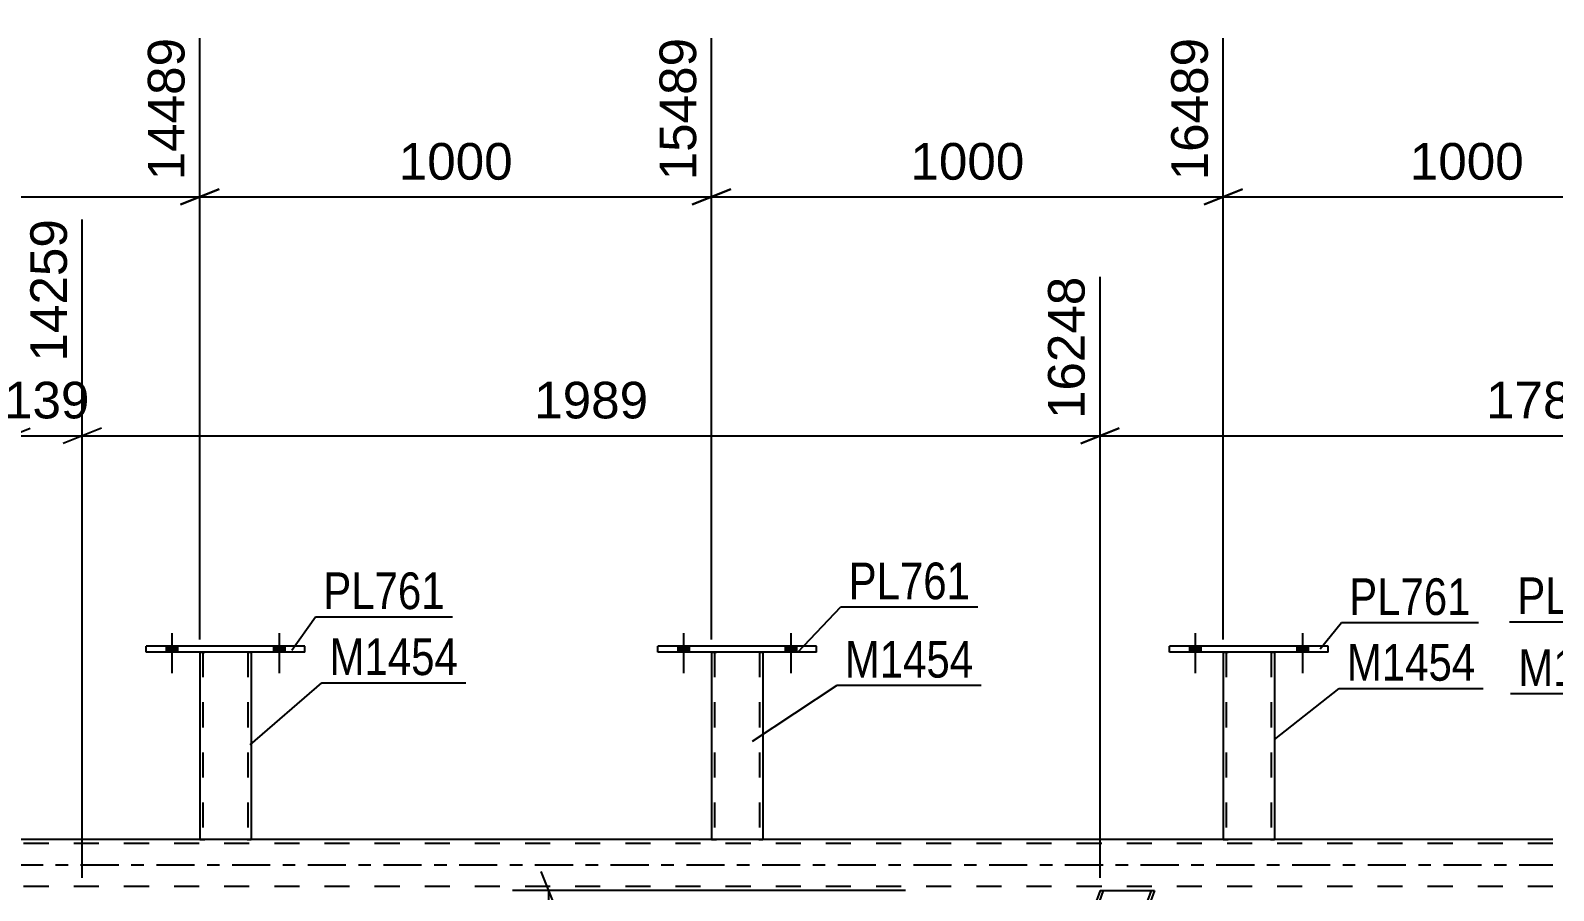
# Model space of a CAD drawing. Header units: millimetres. Extents: x 0 to 841, y 0 to 594.
# Drawn here: x 645.5 to 764.5, y 440 to 507.2 of the extents above; entities that cross this region are included whole.
import ezdxf

# ---------------------------------------------------------------- set-up
doc = ezdxf.new("R2010")
doc.units = ezdxf.units.MM
doc.linetypes.add('DXK_LINE_DOT2', pattern=[3.9198, 1.9599, -1.9599])
doc.linetypes.add('DXK_LINE_DOT3', pattern=[5.9187, 2.979, -0.9799, 0.9799, -0.9799])
doc.styles.add('Arial', font='ARIAL.TTF', dxfattribs={"height": 0.2})
doc.styles.add('Arial Narrow', font='ARIALN.TTF', dxfattribs={"height": 0.2})

# ---------------------------------------------------------------- blocks, each defined once
blk = doc.blocks.new('Bolt-317662454-2857 - 2855')
at = {"linetype": 'Continuous'}
for points in [[(736.07, 458.6), (736.95, 458.6), (736.95, 459.08), (736.07, 459.08)], [(744.47, 458.6), (745.35, 458.6), (745.35, 459.08), (744.47, 459.08)]]:
    blk.add_hatch(color=1, dxfattribs=at).paths.add_polyline_path(points)
at = {"color": 1, "linetype": 'Continuous'}
for p, q in [((736.51, 460.08), (736.51, 456.96)), ((744.91, 460.08), (744.91, 456.96)), ((736.07, 459.08), (736.07, 458.6)), ((736.95, 459.08), (736.95, 458.6)), ((744.47, 459.08), (744.47, 458.6)), ((745.35, 459.08), (745.35, 458.6))]:
    blk.add_line(p, q, dxfattribs=at)
blk = doc.blocks.new('Bolt-317662454-2871 - 2855')
at = {"linetype": 'Continuous'}
for points in [[(656.07, 458.6), (656.95, 458.6), (656.95, 459.08), (656.07, 459.08)], [(664.47, 458.6), (665.35, 458.6), (665.35, 459.08), (664.47, 459.08)]]:
    blk.add_hatch(color=1, dxfattribs=at).paths.add_polyline_path(points)
at = {"color": 1, "linetype": 'Continuous'}
for p, q in [((656.51, 460.08), (656.51, 456.96)), ((664.91, 460.08), (664.91, 456.96)), ((656.07, 459.08), (656.07, 458.6)), ((656.95, 459.08), (656.95, 458.6)), ((664.47, 459.08), (664.47, 458.6)), ((665.35, 459.08), (665.35, 458.6))]:
    blk.add_line(p, q, dxfattribs=at)
blk = doc.blocks.new('Bolt-317662454-2974 - 2855')
at = {"linetype": 'Continuous'}
for points in [[(736.07, 458.6), (736.95, 458.6), (736.95, 459.08), (736.07, 459.08)], [(744.47, 458.6), (745.35, 458.6), (745.35, 459.08), (744.47, 459.08)]]:
    blk.add_hatch(color=1, dxfattribs=at).paths.add_polyline_path(points)
at = {"color": 1, "linetype": 'Continuous'}
for p, q in [((736.51, 460.08), (736.51, 456.96)), ((744.91, 460.08), (744.91, 456.96)), ((736.07, 459.08), (736.07, 458.6)), ((736.95, 459.08), (736.95, 458.6)), ((744.47, 459.08), (744.47, 458.6)), ((745.35, 459.08), (745.35, 458.6))]:
    blk.add_line(p, q, dxfattribs=at)
blk = doc.blocks.new('Part-317662454-2915 - 2855')
at = {"color": 2, "linetype": 'Continuous'}
for p, q in [((734.51, 458.6), (734.51, 459.08)), ((746.91, 459.08), (734.51, 459.08)), ((746.91, 458.6), (734.51, 458.6)), ((746.91, 458.6), (746.91, 459.08))]:
    blk.add_line(p, q, dxfattribs=at)
blk = doc.blocks.new('Bolt-317662454-2916 - 2855')
at = {"linetype": 'Continuous'}
for points in [[(696.07, 458.6), (696.95, 458.6), (696.95, 459.08), (696.07, 459.08)], [(704.47, 458.6), (705.35, 458.6), (705.35, 459.08), (704.47, 459.08)]]:
    blk.add_hatch(color=1, dxfattribs=at).paths.add_polyline_path(points)
at = {"color": 1, "linetype": 'Continuous'}
for p, q in [((696.51, 460.08), (696.51, 456.96)), ((704.91, 460.08), (704.91, 456.96)), ((696.07, 459.08), (696.07, 458.6)), ((696.95, 459.08), (696.95, 458.6)), ((704.47, 459.08), (704.47, 458.6)), ((705.35, 459.08), (705.35, 458.6))]:
    blk.add_line(p, q, dxfattribs=at)
blk = doc.blocks.new('Bolt-317662454-2917 - 2855')
at = {"linetype": 'Continuous'}
for points in [[(696.07, 458.6), (696.95, 458.6), (696.95, 459.08), (696.07, 459.08)], [(704.47, 458.6), (705.35, 458.6), (705.35, 459.08), (704.47, 459.08)]]:
    blk.add_hatch(color=1, dxfattribs=at).paths.add_polyline_path(points)
at = {"color": 1, "linetype": 'Continuous'}
for p, q in [((696.51, 460.08), (696.51, 456.96)), ((704.91, 460.08), (704.91, 456.96)), ((696.07, 459.08), (696.07, 458.6)), ((696.95, 459.08), (696.95, 458.6)), ((704.47, 459.08), (704.47, 458.6)), ((705.35, 459.08), (705.35, 458.6))]:
    blk.add_line(p, q, dxfattribs=at)
blk = doc.blocks.new('Bolt-317662454-2918 - 2855')
at = {"linetype": 'Continuous'}
for points in [[(656.07, 458.6), (656.95, 458.6), (656.95, 459.08), (656.07, 459.08)], [(664.47, 458.6), (665.35, 458.6), (665.35, 459.08), (664.47, 459.08)]]:
    blk.add_hatch(color=1, dxfattribs=at).paths.add_polyline_path(points)
at = {"color": 1, "linetype": 'Continuous'}
for p, q in [((656.51, 460.08), (656.51, 456.96)), ((664.91, 460.08), (664.91, 456.96)), ((656.07, 459.08), (656.07, 458.6)), ((656.95, 459.08), (656.95, 458.6)), ((664.47, 459.08), (664.47, 458.6)), ((665.35, 459.08), (665.35, 458.6))]:
    blk.add_line(p, q, dxfattribs=at)
blk = doc.blocks.new('Part-317662454-2923 - 2855')
at = {"color": 7, "linetype": 'DXK_LINE_DOT2'}
for p, q in [((764.49, 443.64), (79.16, 443.64)), ((662.71, 443.96), (658.71, 443.96)), ((702.71, 443.96), (698.71, 443.96)), ((742.71, 443.96), (738.71, 443.96)), ((764.49, 440.28), (79.16, 440.28))]:
    blk.add_line(p, q, dxfattribs=at)
at = {"color": 2, "linetype": 'Continuous'}
for p, q in [((658.71, 443.96), (622.71, 443.96)), ((698.71, 443.96), (662.71, 443.96)), ((738.71, 443.96), (702.71, 443.96)), ((764.49, 443.96), (742.71, 443.96))]:
    blk.add_line(p, q, dxfattribs=at)
at = {"color": 7, "linetype": 'DXK_LINE_DOT3'}
blk.add_line((69.36, 441.96), (764.49, 441.96), dxfattribs=at)
blk = doc.blocks.new('Part-317662454-3135 - 2855')
at = {"color": 2, "linetype": 'Continuous'}
for p, q in [((698.71, 458.6), (698.71, 443.96)), ((702.71, 458.6), (702.71, 443.96)), ((698.75, 443.96), (698.71, 443.96)), ((698.85, 443.96), (698.75, 443.96)), ((699.01, 443.96), (698.85, 443.96)), ((702.41, 443.96), (699.01, 443.96)), ((702.57, 443.96), (702.41, 443.96)), ((702.67, 443.96), (702.57, 443.96)), ((702.71, 443.96), (702.67, 443.96))]:
    blk.add_line(p, q, dxfattribs=at)
at = {"color": 7, "linetype": 'DXK_LINE_DOT2'}
for p, q in [((698.71, 458.6), (698.71, 458.6)), ((698.71, 458.6), (698.71, 458.6)), ((698.71, 458.6), (698.71, 458.6)), ((698.75, 458.6), (698.71, 458.6)), ((698.71, 458.6), (698.75, 458.6)), ((698.85, 458.6), (698.75, 458.6)), ((698.75, 458.6), (698.85, 458.6)), ((699.01, 458.6), (698.85, 458.6)), ((698.85, 458.6), (699.01, 458.6)), ((698.95, 458.6), (698.95, 458.6)), ((698.95, 458.6), (698.95, 443.96)), ((698.97, 458.6), (698.95, 458.6)), ((698.95, 458.6), (698.97, 458.6)), ((699.02, 458.6), (698.97, 458.6)), ((698.97, 458.6), (699.02, 458.6)), ((702.41, 458.6), (699.01, 458.6)), ((702.41, 458.6), (699.01, 458.6)), ((702.32, 458.6), (699.02, 458.6)), ((699.02, 458.6), (699.1, 458.6)), ((702.4, 458.6), (699.1, 458.6)), ((702.4, 458.6), (702.32, 458.6)), ((702.45, 458.6), (702.4, 458.6)), ((702.4, 458.6), (702.45, 458.6)), ((702.41, 458.6), (702.57, 458.6)), ((702.57, 458.6), (702.41, 458.6)), ((702.47, 458.6), (702.45, 458.6)), ((702.45, 458.6), (702.47, 458.6)), ((702.47, 458.6), (702.47, 458.6)), ((702.47, 458.6), (702.47, 443.96)), ((702.57, 458.6), (702.67, 458.6)), ((702.67, 458.6), (702.57, 458.6)), ((702.67, 458.6), (702.71, 458.6)), ((702.71, 458.6), (702.67, 458.6)), ((702.71, 458.6), (702.71, 458.6)), ((702.71, 458.6), (702.71, 458.6)), ((702.71, 458.6), (702.71, 458.6)), ((698.71, 443.96), (698.75, 443.96)), ((698.75, 443.96), (698.85, 443.96)), ((698.85, 443.96), (699.01, 443.96)), ((698.97, 443.96), (698.95, 443.96)), ((698.95, 443.96), (698.97, 443.96)), ((699.02, 443.96), (698.97, 443.96)), ((698.97, 443.96), (699.02, 443.96)), ((702.41, 443.96), (699.01, 443.96)), ((702.32, 443.96), (699.02, 443.96)), ((699.02, 443.96), (699.1, 443.96)), ((702.4, 443.96), (699.1, 443.96)), ((702.4, 443.96), (702.32, 443.96)), ((702.45, 443.96), (702.4, 443.96)), ((702.4, 443.96), (702.45, 443.96)), ((702.41, 443.96), (702.57, 443.96)), ((702.47, 443.96), (702.45, 443.96)), ((702.45, 443.96), (702.47, 443.96)), ((702.57, 443.96), (702.67, 443.96)), ((702.67, 443.96), (702.71, 443.96))]:
    blk.add_line(p, q, dxfattribs=at)
blk = doc.blocks.new('Part-317662454-3013 - 2855')
at = {"color": 2, "linetype": 'Continuous'}
for p, q in [((738.71, 458.6), (738.71, 443.96)), ((742.71, 458.6), (742.71, 443.96)), ((738.75, 443.96), (738.71, 443.96)), ((738.85, 443.96), (738.75, 443.96)), ((739.01, 443.96), (738.85, 443.96)), ((742.41, 443.96), (739.01, 443.96)), ((742.57, 443.96), (742.41, 443.96)), ((742.67, 443.96), (742.57, 443.96)), ((742.71, 443.96), (742.67, 443.96))]:
    blk.add_line(p, q, dxfattribs=at)
at = {"color": 7, "linetype": 'DXK_LINE_DOT2'}
for p, q in [((738.71, 458.6), (738.71, 458.6)), ((738.71, 458.6), (738.71, 458.6)), ((738.71, 458.6), (738.71, 458.6)), ((738.75, 458.6), (738.71, 458.6)), ((738.71, 458.6), (738.75, 458.6)), ((738.85, 458.6), (738.75, 458.6)), ((738.75, 458.6), (738.85, 458.6)), ((739.01, 458.6), (738.85, 458.6)), ((738.85, 458.6), (739.01, 458.6)), ((738.95, 458.6), (738.95, 458.6)), ((738.95, 458.6), (738.95, 443.96)), ((738.97, 458.6), (738.95, 458.6)), ((738.95, 458.6), (738.97, 458.6)), ((739.02, 458.6), (738.97, 458.6)), ((738.97, 458.6), (739.02, 458.6)), ((742.41, 458.6), (739.01, 458.6)), ((742.41, 458.6), (739.01, 458.6)), ((742.32, 458.6), (739.02, 458.6)), ((739.02, 458.6), (739.1, 458.6)), ((742.4, 458.6), (739.1, 458.6)), ((742.4, 458.6), (742.32, 458.6)), ((742.45, 458.6), (742.4, 458.6)), ((742.4, 458.6), (742.45, 458.6)), ((742.41, 458.6), (742.57, 458.6)), ((742.57, 458.6), (742.41, 458.6)), ((742.47, 458.6), (742.45, 458.6)), ((742.45, 458.6), (742.47, 458.6)), ((742.47, 458.6), (742.47, 458.6)), ((742.47, 458.6), (742.47, 443.96)), ((742.57, 458.6), (742.67, 458.6)), ((742.67, 458.6), (742.57, 458.6)), ((742.67, 458.6), (742.71, 458.6)), ((742.71, 458.6), (742.67, 458.6)), ((742.71, 458.6), (742.71, 458.6)), ((742.71, 458.6), (742.71, 458.6)), ((742.71, 458.6), (742.71, 458.6)), ((738.71, 443.96), (738.75, 443.96)), ((738.75, 443.96), (738.85, 443.96)), ((738.85, 443.96), (739.01, 443.96)), ((738.97, 443.96), (738.95, 443.96)), ((738.95, 443.96), (738.97, 443.96)), ((739.02, 443.96), (738.97, 443.96)), ((738.97, 443.96), (739.01, 443.96)), ((742.41, 443.96), (739.01, 443.96)), ((739.01, 443.96), (739.02, 443.96)), ((742.32, 443.96), (739.02, 443.96)), ((739.02, 443.96), (739.1, 443.96)), ((742.4, 443.96), (739.1, 443.96)), ((742.4, 443.96), (742.32, 443.96)), ((742.45, 443.96), (742.4, 443.96)), ((742.4, 443.96), (742.45, 443.96)), ((742.41, 443.96), (742.57, 443.96)), ((742.47, 443.96), (742.45, 443.96)), ((742.45, 443.96), (742.47, 443.96)), ((742.57, 443.96), (742.67, 443.96)), ((742.67, 443.96), (742.71, 443.96))]:
    blk.add_line(p, q, dxfattribs=at)
blk = doc.blocks.new('Part-317662454-3018 - 2855')
at = {"color": 2, "linetype": 'Continuous'}
for p, q in [((694.51, 458.6), (694.51, 459.08)), ((706.91, 459.08), (694.51, 459.08)), ((706.91, 458.6), (694.51, 458.6)), ((706.91, 458.6), (706.91, 459.08))]:
    blk.add_line(p, q, dxfattribs=at)
blk = doc.blocks.new('Part-317662454-3145 - 2855')
at = {"color": 2, "linetype": 'Continuous'}
for p, q in [((658.71, 458.6), (658.71, 443.96)), ((662.71, 458.6), (662.71, 443.96)), ((658.75, 443.96), (658.71, 443.96)), ((658.85, 443.96), (658.75, 443.96)), ((659.01, 443.96), (658.85, 443.96)), ((662.41, 443.96), (659.01, 443.96)), ((662.57, 443.96), (662.41, 443.96)), ((662.67, 443.96), (662.57, 443.96)), ((662.71, 443.96), (662.67, 443.96))]:
    blk.add_line(p, q, dxfattribs=at)
at = {"color": 7, "linetype": 'DXK_LINE_DOT2'}
for p, q in [((658.71, 458.6), (658.71, 458.6)), ((658.71, 458.6), (658.71, 458.6)), ((658.71, 458.6), (658.71, 458.6)), ((658.75, 458.6), (658.71, 458.6)), ((658.71, 458.6), (658.75, 458.6)), ((658.85, 458.6), (658.75, 458.6)), ((658.75, 458.6), (658.85, 458.6)), ((659.01, 458.6), (658.85, 458.6)), ((658.85, 458.6), (659.01, 458.6)), ((658.95, 458.6), (658.95, 458.6)), ((658.95, 458.6), (658.95, 443.96)), ((658.97, 458.6), (658.95, 458.6)), ((658.95, 458.6), (658.97, 458.6)), ((659.02, 458.6), (658.97, 458.6)), ((658.97, 458.6), (659.02, 458.6)), ((662.41, 458.6), (659.01, 458.6)), ((662.41, 458.6), (659.01, 458.6)), ((662.32, 458.6), (659.02, 458.6)), ((659.02, 458.6), (659.1, 458.6)), ((662.4, 458.6), (659.1, 458.6)), ((662.4, 458.6), (662.32, 458.6)), ((662.45, 458.6), (662.4, 458.6)), ((662.4, 458.6), (662.45, 458.6)), ((662.41, 458.6), (662.57, 458.6)), ((662.57, 458.6), (662.41, 458.6)), ((662.47, 458.6), (662.45, 458.6)), ((662.45, 458.6), (662.47, 458.6)), ((662.47, 458.6), (662.47, 458.6)), ((662.47, 458.6), (662.47, 443.96)), ((662.57, 458.6), (662.67, 458.6)), ((662.67, 458.6), (662.57, 458.6)), ((662.67, 458.6), (662.71, 458.6)), ((662.71, 458.6), (662.67, 458.6)), ((662.71, 458.6), (662.71, 458.6)), ((662.71, 458.6), (662.71, 458.6)), ((662.71, 458.6), (662.71, 458.6)), ((658.71, 443.96), (658.75, 443.96)), ((658.75, 443.96), (658.85, 443.96)), ((658.85, 443.96), (659.01, 443.96)), ((658.97, 443.96), (658.95, 443.96)), ((658.95, 443.96), (658.97, 443.96)), ((659.02, 443.96), (658.97, 443.96)), ((658.97, 443.96), (659.01, 443.96)), ((662.41, 443.96), (659.01, 443.96)), ((659.01, 443.96), (659.02, 443.96)), ((662.32, 443.96), (659.02, 443.96)), ((659.02, 443.96), (659.1, 443.96)), ((662.4, 443.96), (659.1, 443.96)), ((662.4, 443.96), (662.32, 443.96)), ((662.45, 443.96), (662.4, 443.96)), ((662.4, 443.96), (662.45, 443.96)), ((662.41, 443.96), (662.57, 443.96)), ((662.47, 443.96), (662.45, 443.96)), ((662.45, 443.96), (662.47, 443.96)), ((662.57, 443.96), (662.67, 443.96)), ((662.67, 443.96), (662.71, 443.96))]:
    blk.add_line(p, q, dxfattribs=at)
blk = doc.blocks.new('Part-317662454-3140 - 2855')
at = {"color": 2, "linetype": 'Continuous'}
for p, q in [((654.51, 458.6), (654.51, 459.08)), ((666.91, 459.08), (654.51, 459.08)), ((666.91, 458.6), (654.51, 458.6)), ((666.91, 458.6), (666.91, 459.08))]:
    blk.add_line(p, q, dxfattribs=at)
blk = doc.blocks.new('Part-317662454-3244 - 2855')
at = {"color": 7, "linetype": 'DXK_LINE_DOT2'}
for p, q in [((729.34, 439.96), (685.22, 318.74)), ((733.08, 439.96), (688.96, 318.74)), ((729.34, 439.96), (729.36, 439.96)), ((686.22, 322.21), (684.96, 318.74)), ((689.22, 318.74), (684.96, 318.74))]:
    blk.add_line(p, q, dxfattribs=at)
at = {"color": 2, "linetype": 'Continuous'}
for p, q in [((729.08, 439.96), (686.22, 322.21)), ((733.34, 439.96), (689.22, 318.74)), ((729.08, 439.96), (733.34, 439.96))]:
    blk.add_line(p, q, dxfattribs=at)
blk = doc.blocks.new('StraightDimension-317662454-14652 - 2855')
at = {"color": 7, "linetype": 'Continuous'}
for p, q in [((658.71, 459.6), (658.71, 506.62)), ((698.71, 459.6), (698.71, 506.62)), ((660.21, 494.8), (657.21, 493.6)), ((658.71, 494.2), (698.71, 494.2)), ((697.21, 493.6), (700.21, 494.8))]:
    blk.add_line(p, q, dxfattribs=at)
at = {"color": 0}
blk.add_wipeout([(683.76, 494.95), (683.76, 499.15), (673.66, 499.15), (673.66, 494.95)], dxfattribs=at)
at = {"color": 3, "style": 'Arial'}
blk.add_text('1000', height=2.865, dxfattribs=at).set_placement((674.26, 495.55))
at = {"color": 0, "linetype": 'Continuous'}
blk.add_wipeout([(698.11, 507.22), (693.91, 507.22), (693.91, 494.9), (698.11, 494.9)], dxfattribs=at)
at = {"color": 3, "linetype": 'Continuous', "style": 'Arial'}
blk.add_text('15489', height=2.865, rotation=90.0002, dxfattribs=at).set_placement((697.51, 495.5))
blk = doc.blocks.new('StraightDimension-317662454-16551 - 2855')
at = {"color": 7, "linetype": 'Continuous'}
for p, q in [((814.49, 440.46), (813.29, 443.46)), ((799.34, 441.96), (816.29, 441.96)), ((813.89, 316.1), (813.89, 441.96)), ((813.29, 317.6), (814.49, 314.6)), ((755.69, 316.1), (816.29, 316.1))]:
    blk.add_line(p, q, dxfattribs=at)
at = {"color": 0}
blk.add_wipeout([(813.73, 385.17), (809.53, 385.17), (809.53, 375.08), (813.73, 375.08)], dxfattribs=at)
at = {"color": 3, "style": 'Arial'}
blk.add_text('3147', height=2.865, rotation=90.0002, dxfattribs=at).set_placement((813.13, 375.68))
blk = doc.blocks.new('StraightDimension-317662454-14653 - 2855')
at = {"color": 7, "linetype": 'Continuous'}
for p, q in [((618.71, 459.6), (618.71, 506.62)), ((658.71, 459.6), (658.71, 506.62)), ((620.21, 494.8), (617.21, 493.6)), ((618.71, 494.2), (658.71, 494.2)), ((657.21, 493.6), (660.21, 494.8))]:
    blk.add_line(p, q, dxfattribs=at)
at = {"color": 0}
blk.add_wipeout([(643.76, 494.95), (643.76, 499.15), (633.66, 499.15), (633.66, 494.95)], dxfattribs=at)
at = {"color": 3, "style": 'Arial'}
blk.add_text('1000', height=2.865, dxfattribs=at).set_placement((634.26, 495.55))
at = {"color": 0, "linetype": 'Continuous'}
blk.add_wipeout([(658.11, 507.22), (653.91, 507.22), (653.91, 494.9), (658.11, 494.9)], dxfattribs=at)
at = {"color": 3, "linetype": 'Continuous', "style": 'Arial'}
blk.add_text('14489', height=2.865, rotation=90.0002, dxfattribs=at).set_placement((657.51, 495.5))
blk = doc.blocks.new('StraightDimension-317662454-14651 - 2855')
at = {"color": 7, "linetype": 'Continuous'}
for p, q in [((698.71, 459.6), (698.71, 506.62)), ((738.71, 459.6), (738.71, 506.62)), ((700.21, 494.8), (697.21, 493.6)), ((698.71, 494.2), (738.71, 494.2)), ((737.21, 493.6), (740.21, 494.8))]:
    blk.add_line(p, q, dxfattribs=at)
at = {"color": 0}
blk.add_wipeout([(723.76, 494.95), (723.76, 499.15), (713.66, 499.15), (713.66, 494.95)], dxfattribs=at)
at = {"color": 3, "style": 'Arial'}
blk.add_text('1000', height=2.865, dxfattribs=at).set_placement((714.26, 495.55))
at = {"color": 0, "linetype": 'Continuous'}
blk.add_wipeout([(738.11, 507.22), (733.91, 507.22), (733.91, 494.9), (738.11, 494.9)], dxfattribs=at)
at = {"color": 3, "linetype": 'Continuous', "style": 'Arial'}
blk.add_text('16489', height=2.865, rotation=90.0002, dxfattribs=at).set_placement((737.51, 495.5))
blk = doc.blocks.new('StraightDimension-317662454-3961 - 2855')
at = {"color": 7, "linetype": 'Continuous'}
for p, q in [((686.6, 438.46), (685.4, 441.46)), ((713.87, 439.96), (683.15, 439.96)), ((686, 318.74), (686, 439.96)), ((685.4, 320.24), (686.6, 317.24)), ((713.87, 318.74), (683.15, 318.74))]:
    blk.add_line(p, q, dxfattribs=at)
at = {"color": 0}
blk.add_wipeout([(685.25, 384.4), (681.05, 384.4), (681.05, 374.3), (685.25, 374.3)], dxfattribs=at)
at = {"color": 3, "style": 'Arial'}
blk.add_text('3030', height=2.865, rotation=90.0002, dxfattribs=at).set_placement((684.65, 374.9))
blk = doc.blocks.new('StraightDimension-317662454-4185 - 2855')
at = {"color": 7, "linetype": 'Continuous'}
for p, q in [((643.95, 440.96), (643.95, 492.44)), ((649.52, 440.96), (649.52, 492.44)), ((642.45, 474.93), (645.45, 476.13)), ((643.95, 475.53), (649.52, 475.53)), ((651.02, 476.13), (648.02, 474.93))]:
    blk.add_line(p, q, dxfattribs=at)
at = {"color": 0}
blk.add_wipeout([(650.67, 476.28), (650.67, 480.48), (642.8, 480.48), (642.8, 476.28)], dxfattribs=at)
at = {"color": 3, "style": 'Arial'}
blk.add_text('139', height=2.865, dxfattribs=at).set_placement((643.4, 476.88))
at = {"color": 0, "linetype": 'Continuous'}
blk.add_wipeout([(648.92, 493.04), (644.72, 493.04), (644.72, 480.73), (648.92, 480.73)], dxfattribs=at)
at = {"color": 3, "linetype": 'Continuous', "style": 'Arial'}
blk.add_text('14259', height=2.865, rotation=90.0002, dxfattribs=at).set_placement((648.32, 481.33))
blk = doc.blocks.new('StraightDimension-317662454-14650 - 2855')
at = {"color": 7, "linetype": 'Continuous'}
for p, q in [((738.71, 459.6), (738.71, 506.62)), ((776.79, 459.6), (776.79, 506.62)), ((740.21, 494.8), (737.21, 493.6)), ((738.71, 494.2), (776.79, 494.2)), ((775.29, 493.6), (778.29, 494.8))]:
    blk.add_line(p, q, dxfattribs=at)
at = {"color": 0}
blk.add_wipeout([(762.8, 494.95), (762.8, 499.15), (752.7, 499.15), (752.7, 494.95)], dxfattribs=at)
at = {"color": 3, "style": 'Arial'}
blk.add_text('1000', height=2.865, dxfattribs=at).set_placement((753.3, 495.55))
at = {"color": 0, "linetype": 'Continuous'}
blk.add_wipeout([(776.18, 507.22), (771.98, 507.22), (771.98, 494.9), (776.18, 494.9)], dxfattribs=at)
at = {"color": 3, "linetype": 'Continuous', "style": 'Arial'}
blk.add_text('17489', height=2.865, rotation=90.0002, dxfattribs=at).set_placement((775.59, 495.5))
blk = doc.blocks.new('StraightDimension-317662454-4167 - 2855')
at = {"color": 7, "linetype": 'Continuous'}
for p, q in [((649.52, 440.96), (649.52, 492.44)), ((729.08, 440.96), (729.08, 487.94)), ((651.02, 476.13), (648.02, 474.93)), ((649.52, 475.53), (729.08, 475.53)), ((727.58, 474.93), (730.58, 476.13))]:
    blk.add_line(p, q, dxfattribs=at)
at = {"color": 0}
blk.add_wipeout([(694.35, 476.28), (694.35, 480.48), (684.25, 480.48), (684.25, 476.28)], dxfattribs=at)
at = {"color": 3, "style": 'Arial'}
blk.add_text('1989', height=2.865, dxfattribs=at).set_placement((684.85, 476.88))
at = {"color": 0, "linetype": 'Continuous'}
blk.add_wipeout([(728.48, 488.54), (724.28, 488.54), (724.28, 476.23), (728.48, 476.23)], dxfattribs=at)
at = {"color": 3, "linetype": 'Continuous', "style": 'Arial'}
blk.add_text('16248', height=2.865, rotation=90.0002, dxfattribs=at).set_placement((727.88, 476.83))
blk = doc.blocks.new('StraightDimension-317662454-4154 - 2855')
at = {"color": 7, "linetype": 'Continuous'}
for p, q in [((729.08, 440.96), (729.08, 487.94)), ((798.34, 444.96), (798.34, 487.94)), ((730.58, 476.13), (727.58, 474.93)), ((729.08, 475.53), (798.34, 475.53)), ((796.84, 474.93), (799.84, 476.13))]:
    blk.add_line(p, q, dxfattribs=at)
at = {"color": 0}
blk.add_wipeout([(768.76, 476.28), (768.76, 480.48), (758.66, 480.48), (758.66, 476.28)], dxfattribs=at)
at = {"color": 3, "style": 'Arial'}
blk.add_text('1780', height=2.865, dxfattribs=at).set_placement((759.26, 476.88))
at = {"color": 0, "linetype": 'Continuous'}
blk.add_wipeout([(797.74, 488.54), (793.54, 488.54), (793.54, 476.23), (797.74, 476.23)], dxfattribs=at)
at = {"color": 3, "linetype": 'Continuous', "style": 'Arial'}
blk.add_text('18028', height=2.865, rotation=90.0002, dxfattribs=at).set_placement((797.14, 476.83))
blk = doc.blocks.new('Mark-317662454-2901 - 2855')
at = {"color": 30, "linetype": 'Continuous'}
for p in [(761.1, 460.98), (773.47, 458.81)]:
    blk.add_line(p, (771.81, 460.98), dxfattribs=at)
at = {"color": 0}
blk.add_wipeout([(771.21, 461.58), (771.21, 464.58), (761.7, 464.58), (761.7, 461.58)], dxfattribs=at)
blk.add_wipeout([(771.21, 461.58), (771.21, 464.58), (761.7, 464.58), (761.7, 461.58)], dxfattribs=at)
at = {"color": 3, "style": 'Arial Narrow'}
blk.add_text('PL761', height=2.863, dxfattribs=at).set_placement((761.7, 461.58))
blk = doc.blocks.new('Mark-317662454-2906 - 2855')
at = {"color": 30, "linetype": 'Continuous'}
for p in [(761.18, 455.36), (777.66, 452.6)]:
    blk.add_line(p, (772.44, 455.36), dxfattribs=at)
at = {"color": 0}
blk.add_wipeout([(771.84, 455.96), (771.84, 458.96), (761.78, 458.96), (761.78, 455.96)], dxfattribs=at)
blk.add_wipeout([(771.84, 455.96), (771.84, 458.96), (761.78, 458.96), (761.78, 455.96)], dxfattribs=at)
at = {"color": 3, "style": 'Arial Narrow'}
blk.add_text('M1454', height=2.863, dxfattribs=at).set_placement((761.78, 455.96))
blk = doc.blocks.new('Mark-317662454-2911 - 2855')
at = {"color": 30, "linetype": 'Continuous'}
for p, q in [((746.3, 458.87), (747.96, 460.91)), ((747.96, 460.91), (758.67, 460.91))]:
    blk.add_line(p, q, dxfattribs=at)
at = {"color": 0}
blk.add_wipeout([(758.07, 461.51), (758.07, 464.51), (748.56, 464.51), (748.56, 461.51)], dxfattribs=at)
blk.add_wipeout([(758.07, 461.51), (758.07, 464.51), (748.56, 464.51), (748.56, 461.51)], dxfattribs=at)
at = {"color": 3, "style": 'Arial Narrow'}
blk.add_text('PL761', height=2.863, dxfattribs=at).set_placement((748.56, 461.51))
blk = doc.blocks.new('Mark-317662454-3141 - 2855')
at = {"color": 30, "linetype": 'Continuous'}
for p, q in [((662.65, 451.35), (668.25, 456.21)), ((668.25, 456.21), (679.5, 456.21))]:
    blk.add_line(p, q, dxfattribs=at)
at = {"color": 0}
blk.add_wipeout([(678.9, 456.81), (678.9, 459.81), (668.85, 459.81), (668.85, 456.81)], dxfattribs=at)
blk.add_wipeout([(678.9, 456.81), (678.9, 459.81), (668.85, 459.81), (668.85, 456.81)], dxfattribs=at)
at = {"color": 3, "style": 'Arial Narrow'}
blk.add_text('M1454', height=2.863, dxfattribs=at).set_placement((668.85, 456.81))
blk = doc.blocks.new('Mark-317662454-3009 - 2855')
at = {"color": 30, "linetype": 'Continuous'}
for p, q in [((742.71, 451.76), (747.78, 455.77)), ((747.78, 455.77), (759.03, 455.77))]:
    blk.add_line(p, q, dxfattribs=at)
at = {"color": 0}
blk.add_wipeout([(758.43, 456.37), (758.43, 459.37), (748.38, 459.37), (748.38, 456.37)], dxfattribs=at)
blk.add_wipeout([(758.43, 456.37), (758.43, 459.37), (748.38, 459.37), (748.38, 456.37)], dxfattribs=at)
at = {"color": 3, "style": 'Arial Narrow'}
blk.add_text('M1454', height=2.863, dxfattribs=at).set_placement((748.38, 456.37))
blk = doc.blocks.new('Mark-317662454-3014 - 2855')
at = {"color": 30, "linetype": 'Continuous'}
for p, q in [((705.45, 458.6), (708.83, 462.14)), ((708.83, 462.14), (719.53, 462.14))]:
    blk.add_line(p, q, dxfattribs=at)
at = {"color": 0}
blk.add_wipeout([(718.93, 462.74), (718.93, 465.74), (709.43, 465.74), (709.43, 462.74)], dxfattribs=at)
blk.add_wipeout([(718.93, 462.74), (718.93, 465.74), (709.43, 465.74), (709.43, 462.74)], dxfattribs=at)
at = {"color": 3, "style": 'Arial Narrow'}
blk.add_text('PL761', height=2.863, dxfattribs=at).set_placement((709.43, 462.74))
blk = doc.blocks.new('Mark-317662454-3131 - 2855')
at = {"color": 30, "linetype": 'Continuous'}
for p, q in [((701.91, 451.64), (708.53, 456.01)), ((708.53, 456.01), (719.78, 456.01))]:
    blk.add_line(p, q, dxfattribs=at)
at = {"color": 0}
blk.add_wipeout([(719.18, 456.61), (719.18, 459.61), (709.13, 459.61), (709.13, 456.61)], dxfattribs=at)
blk.add_wipeout([(719.18, 456.61), (719.18, 459.61), (709.13, 459.61), (709.13, 456.61)], dxfattribs=at)
at = {"color": 3, "style": 'Arial Narrow'}
blk.add_text('M1454', height=2.863, dxfattribs=at).set_placement((709.13, 456.61))
blk = doc.blocks.new('Mark-317662454-3136 - 2855')
at = {"color": 30, "linetype": 'Continuous'}
for p, q in [((665.89, 458.76), (667.76, 461.37)), ((667.76, 461.37), (678.46, 461.37))]:
    blk.add_line(p, q, dxfattribs=at)
at = {"color": 0}
blk.add_wipeout([(677.86, 461.97), (677.86, 464.97), (668.36, 464.97), (668.36, 461.97)], dxfattribs=at)
blk.add_wipeout([(677.86, 461.97), (677.86, 464.97), (668.36, 464.97), (668.36, 461.97)], dxfattribs=at)
at = {"color": 3, "style": 'Arial Narrow'}
blk.add_text('PL761', height=2.863, dxfattribs=at).set_placement((668.36, 461.97))

msp = doc.modelspace()

# ---------------------------------------------------------------- block references
for name in ['Bolt-317662454-2871 - 2855', 'Bolt-317662454-2918 - 2855', 'Bolt-317662454-2916 - 2855', 'Bolt-317662454-2917 - 2855', 'Bolt-317662454-2857 - 2855', 'Bolt-317662454-2974 - 2855', 'Part-317662454-3140 - 2855', 'Part-317662454-3145 - 2855', 'Part-317662454-3018 - 2855', 'Part-317662454-3135 - 2855', 'Part-317662454-2915 - 2855', 'Part-317662454-3013 - 2855', 'Part-317662454-2923 - 2855', 'Part-317662454-3244 - 2855']:
    msp.add_blockref(name, (0, 0))

# ---------------------------------------------------------------- next in the draw order: block references
for name in ['StraightDimension-317662454-14652 - 2855', 'StraightDimension-317662454-16551 - 2855', 'StraightDimension-317662454-3961 - 2855']:
    msp.add_blockref(name, (0, 0))

# ---------------------------------------------------------------- next in the draw order: block references
for name in ['StraightDimension-317662454-14653 - 2855', 'StraightDimension-317662454-14651 - 2855']:
    msp.add_blockref(name, (0, 0))

# ---------------------------------------------------------------- next in the draw order: block references
for name in ['StraightDimension-317662454-14650 - 2855', 'StraightDimension-317662454-4185 - 2855']:
    msp.add_blockref(name, (0, 0))

# ---------------------------------------------------------------- next in the draw order: block references
msp.add_blockref('StraightDimension-317662454-4167 - 2855', (0, 0))

# ---------------------------------------------------------------- next in the draw order: block references
for name in ['StraightDimension-317662454-4154 - 2855', 'Mark-317662454-3014 - 2855', 'Mark-317662454-3141 - 2855']:
    msp.add_blockref(name, (0, 0))

# ---------------------------------------------------------------- next in the draw order: block references
for name in ['Mark-317662454-3136 - 2855', 'Mark-317662454-2911 - 2855', 'Mark-317662454-2901 - 2855', 'Mark-317662454-3131 - 2855']:
    msp.add_blockref(name, (0, 0))

# ---------------------------------------------------------------- next in the draw order: block references
for name in ['Mark-317662454-3009 - 2855', 'Mark-317662454-2906 - 2855']:
    msp.add_blockref(name, (0, 0))

doc.saveas('drawing.dxf')
